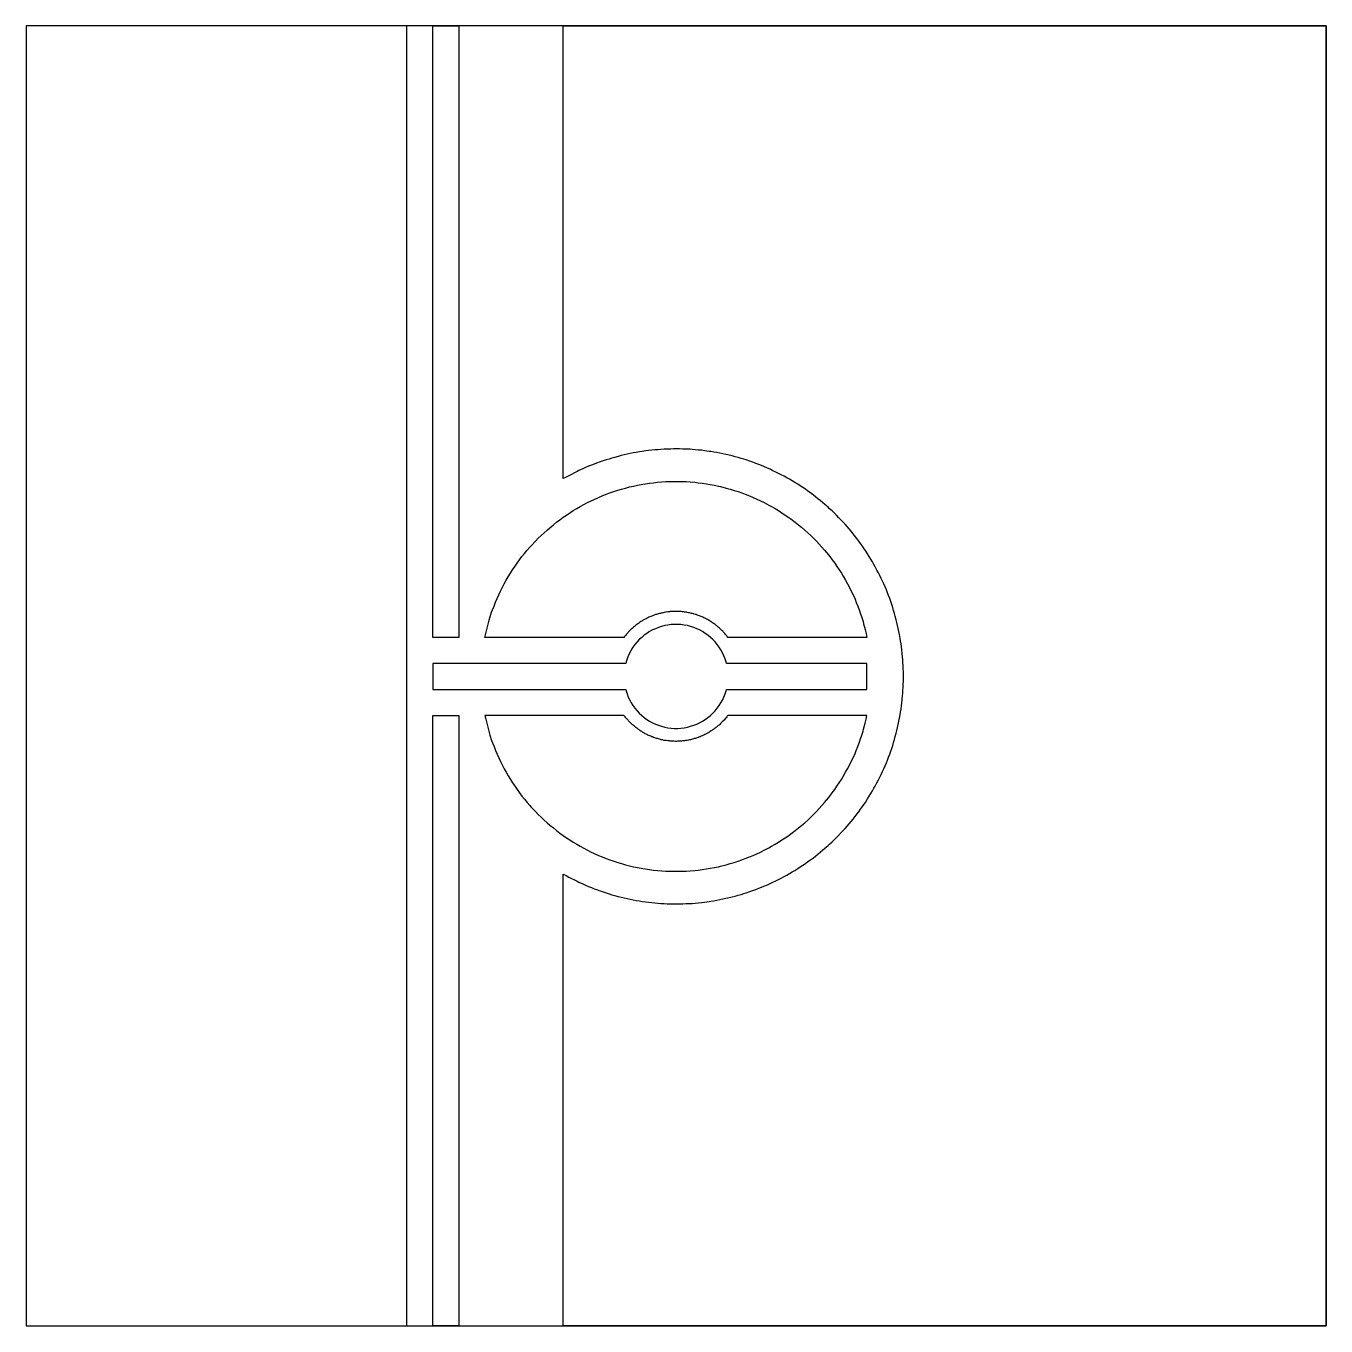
# Model space of a CAD drawing. Header units: millimetres. Extents: x -5 to 5, y -5 to 5.
import ezdxf

# ---------------------------------------------------------------- set-up
doc = ezdxf.new("R2010")
doc.units = ezdxf.units.MM
doc.layers.add('EBEAMLITHO_GUARDS', color=30, linetype='Continuous')
doc.layers.add('EBEAMLITHO_SMALLPADS', color=6, linetype='Continuous')

msp = doc.modelspace()

# ---------------------------------------------------------------- linework, layer by layer
msp.add_lwpolyline([(-5, -5), (5, -5), (5, 5), (-5, 5)], close=True)
at = {"layer": 'EBEAMLITHO_GUARDS'}
msp.add_lwpolyline([(-0.867, 5), (5, 5), (5, -5), (-0.867, -5), (-0.867, -1.524), (-0.846, -1.535), (-0.825, -1.547), (-0.803, -1.558), (-0.782, -1.569), (-0.761, -1.579), (-0.747, -1.586), (-0.717, -1.6), (-0.695, -1.61), (-0.673, -1.619), (-0.651, -1.628), (-0.629, -1.637), (-0.612, -1.643), (-0.584, -1.653), (-0.561, -1.661), (-0.538, -1.668), (-0.515, -1.676), (-0.493, -1.683), (-0.473, -1.688), (-0.446, -1.695), (-0.423, -1.701), (-0.4, -1.707), (-0.376, -1.712), (-0.353, -1.717), (-0.33, -1.722), (-0.306, -1.726), (-0.282, -1.73), (-0.259, -1.734), (-0.235, -1.737), (-0.211, -1.74), (-0.185, -1.743), (-0.164, -1.746), (-0.14, -1.748), (-0.116, -1.749), (-0.092, -1.751), (-0.068, -1.752), (-0.039, -1.753), (-0.02, -1.753), (0.004, -1.753), (0.028, -1.753), (0.052, -1.752), (0.076, -1.751), (0.108, -1.75), (0.124, -1.749), (0.148, -1.747), (0.172, -1.745), (0.195, -1.742), (0.219, -1.739), (0.254, -1.735), (0.267, -1.733), (0.29, -1.729), (0.314, -1.725), (0.337, -1.72), (0.361, -1.715), (0.384, -1.71), (0.398, -1.707), (0.431, -1.699), (0.454, -1.693), (0.477, -1.687), (0.5, -1.68), (0.523, -1.673), (0.539, -1.668), (0.569, -1.658), (0.591, -1.65), (0.614, -1.642), (0.636, -1.633), (0.658, -1.624), (0.676, -1.617), (0.703, -1.606), (0.724, -1.596), (0.746, -1.586), (0.768, -1.575), (0.789, -1.565), (0.809, -1.554), (0.832, -1.542), (0.853, -1.531), (0.874, -1.519), (0.894, -1.507), (0.915, -1.495), (0.936, -1.481), (0.955, -1.469), (0.975, -1.456), (0.995, -1.442), (1.015, -1.428), (1.034, -1.414), (1.057, -1.398), (1.072, -1.386), (1.091, -1.371), (1.11, -1.356), (1.128, -1.34), (1.146, -1.325), (1.17, -1.304), (1.182, -1.293), (1.2, -1.276), (1.217, -1.26), (1.234, -1.243), (1.251, -1.226), (1.274, -1.202), (1.284, -1.191), (1.3, -1.174), (1.316, -1.156), (1.332, -1.138), (1.347, -1.119), (1.362, -1.101), (1.37, -1.091), (1.392, -1.063), (1.406, -1.044), (1.42, -1.024), (1.434, -1.005), (1.448, -0.985), (1.457, -0.972), (1.474, -0.945), (1.487, -0.925), (1.499, -0.904), (1.512, -0.884), (1.523, -0.863), (1.533, -0.847), (1.546, -0.821), (1.558, -0.8), (1.568, -0.778), (1.579, -0.757), (1.589, -0.735), (1.598, -0.715), (1.608, -0.691), (1.618, -0.669), (1.627, -0.647), (1.635, -0.624), (1.644, -0.602), (1.652, -0.579), (1.659, -0.557), (1.667, -0.534), (1.674, -0.511), (1.681, -0.488), (1.687, -0.465), (1.694, -0.439), (1.699, -0.419), (1.705, -0.395), (1.71, -0.372), (1.715, -0.348), (1.719, -0.325), (1.725, -0.295), (1.728, -0.278), (1.731, -0.254), (1.734, -0.23), (1.737, -0.206), (1.74, -0.183), (1.743, -0.15), (1.744, -0.135), (1.746, -0.111), (1.747, -0.087), (1.748, -0.063), (1.749, -0.039), (1.749, -0.015), (1.749, -0.003), (1.749, 0.033), (1.748, 0.057), (1.747, 0.081), (1.746, 0.105), (1.744, 0.129), (1.743, 0.143), (1.74, 0.176), (1.737, 0.2), (1.734, 0.224), (1.731, 0.248), (1.728, 0.271), (1.725, 0.289), (1.719, 0.319), (1.715, 0.342), (1.71, 0.366), (1.705, 0.389), (1.699, 0.412), (1.694, 0.432), (1.687, 0.459), (1.681, 0.482), (1.674, 0.505), (1.667, 0.528), (1.659, 0.55), (1.652, 0.573), (1.644, 0.596), (1.635, 0.618), (1.627, 0.64), (1.618, 0.663), (1.608, 0.685), (1.598, 0.709), (1.589, 0.729), (1.579, 0.75), (1.568, 0.772), (1.558, 0.793), (1.546, 0.815), (1.533, 0.84), (1.523, 0.857), (1.512, 0.877), (1.499, 0.898), (1.487, 0.918), (1.474, 0.939), (1.457, 0.966), (1.448, 0.979), (1.434, 0.999), (1.42, 1.018), (1.406, 1.037), (1.392, 1.057), (1.37, 1.084), (1.362, 1.094), (1.347, 1.113), (1.332, 1.131), (1.316, 1.149), (1.3, 1.167), (1.284, 1.185), (1.274, 1.195), (1.251, 1.22), (1.234, 1.237), (1.217, 1.254), (1.2, 1.27), (1.182, 1.287), (1.17, 1.298), (1.146, 1.318), (1.128, 1.334), (1.11, 1.349), (1.091, 1.364), (1.072, 1.379), (1.057, 1.391), (1.034, 1.408), (1.015, 1.422), (0.995, 1.436), (0.975, 1.449), (0.955, 1.463), (0.936, 1.475), (0.915, 1.488), (0.894, 1.501), (0.874, 1.513), (0.853, 1.525), (0.832, 1.536), (0.809, 1.548), (0.789, 1.558), (0.768, 1.569), (0.746, 1.579), (0.724, 1.59), (0.703, 1.599), (0.676, 1.611), (0.658, 1.618), (0.636, 1.627), (0.614, 1.635), (0.591, 1.644), (0.569, 1.652), (0.539, 1.662), (0.523, 1.667), (0.5, 1.674), (0.477, 1.68), (0.454, 1.687), (0.431, 1.693), (0.398, 1.701), (0.384, 1.704), (0.361, 1.709), (0.337, 1.714), (0.314, 1.718), (0.29, 1.723), (0.267, 1.726), (0.254, 1.728), (0.219, 1.733), (0.195, 1.736), (0.172, 1.738), (0.148, 1.741), (0.124, 1.742), (0.108, 1.744), (0.076, 1.745), (0.052, 1.746), (0.028, 1.747), (0.004, 1.747), (-0.02, 1.747), (-0.039, 1.746), (-0.068, 1.746), (-0.092, 1.745), (-0.116, 1.743), (-0.14, 1.741), (-0.164, 1.739), (-0.185, 1.737), (-0.211, 1.734), (-0.235, 1.731), (-0.259, 1.728), (-0.282, 1.724), (-0.306, 1.72), (-0.33, 1.716), (-0.353, 1.711), (-0.376, 1.706), (-0.4, 1.701), (-0.423, 1.695), (-0.446, 1.689), (-0.473, 1.682), (-0.493, 1.676), (-0.515, 1.669), (-0.538, 1.662), (-0.561, 1.655), (-0.584, 1.647), (-0.612, 1.637), (-0.629, 1.63), (-0.651, 1.622), (-0.673, 1.613), (-0.695, 1.603), (-0.717, 1.594), (-0.747, 1.58), (-0.761, 1.573), (-0.782, 1.562), (-0.803, 1.551), (-0.825, 1.54), (-0.846, 1.529), (-0.867, 1.518)], close=True, dxfattribs=at)
at = {"layer": 'EBEAMLITHO_SMALLPADS', "color": 6}
for points in [[(-5, -5), (-2.07, -5), (-2.07, 5), (-5, 5)], [(-1.67, 5), (-1.67, 0.297), (-1.87, 0.297), (-1.87, 5)], [(0.399, 0.297), (0.394, 0.303), (0.39, 0.309), (0.385, 0.315), (0.382, 0.318), (0.375, 0.327), (0.37, 0.333), (0.364, 0.339), (0.359, 0.344), (0.353, 0.35), (0.348, 0.355), (0.342, 0.361), (0.336, 0.366), (0.331, 0.371), (0.325, 0.376), (0.319, 0.381), (0.311, 0.388), (0.307, 0.391), (0.301, 0.396), (0.294, 0.401), (0.288, 0.405), (0.282, 0.41), (0.275, 0.414), (0.27, 0.417), (0.262, 0.422), (0.255, 0.426), (0.249, 0.43), (0.242, 0.434), (0.235, 0.438), (0.227, 0.442), (0.221, 0.445), (0.214, 0.448), (0.207, 0.452), (0.2, 0.455), (0.193, 0.458), (0.186, 0.461), (0.181, 0.463), (0.171, 0.466), (0.164, 0.469), (0.156, 0.472), (0.149, 0.474), (0.141, 0.476), (0.134, 0.478), (0.126, 0.48), (0.119, 0.482), (0.111, 0.484), (0.104, 0.486), (0.096, 0.487), (0.085, 0.489), (0.081, 0.49), (0.073, 0.491), (0.065, 0.492), (0.058, 0.493), (0.05, 0.494), (0.042, 0.495), (0.036, 0.496), (0.027, 0.496), (0.019, 0.496), (0.011, 0.497), (0.003, 0.497), (-0.005, 0.497), (-0.014, 0.497), (-0.02, 0.496), (-0.028, 0.496), (-0.036, 0.496), (-0.044, 0.495), (-0.051, 0.494), (-0.059, 0.493), (-0.064, 0.493), (-0.075, 0.491), (-0.082, 0.49), (-0.09, 0.489), (-0.098, 0.487), (-0.105, 0.486), (-0.113, 0.484), (-0.12, 0.482), (-0.128, 0.48), (-0.135, 0.478), (-0.143, 0.476), (-0.15, 0.474), (-0.158, 0.472), (-0.162, 0.47), (-0.173, 0.466), (-0.18, 0.464), (-0.187, 0.461), (-0.194, 0.458), (-0.201, 0.455), (-0.208, 0.452), (-0.216, 0.448), (-0.223, 0.445), (-0.23, 0.441), (-0.236, 0.438), (-0.243, 0.434), (-0.252, 0.429), (-0.257, 0.426), (-0.263, 0.422), (-0.27, 0.418), (-0.277, 0.414), (-0.283, 0.41), (-0.289, 0.405), (-0.294, 0.402), (-0.302, 0.396), (-0.308, 0.391), (-0.314, 0.386), (-0.32, 0.381), (-0.326, 0.376), (-0.333, 0.37), (-0.338, 0.366), (-0.344, 0.361), (-0.349, 0.355), (-0.355, 0.35), (-0.36, 0.344), (-0.366, 0.339), (-0.369, 0.335), (-0.376, 0.327), (-0.381, 0.321), (-0.386, 0.315), (-0.391, 0.309), (-0.396, 0.303), (-0.401, 0.297), (-1.47, 0.297), (-1.463, 0.327), (-1.455, 0.358), (-1.448, 0.388), (-1.439, 0.418), (-1.431, 0.448), (-1.418, 0.49), (-1.411, 0.508), (-1.4, 0.537), (-1.389, 0.567), (-1.376, 0.595), (-1.364, 0.624), (-1.35, 0.652), (-1.339, 0.674), (-1.321, 0.708), (-1.306, 0.736), (-1.29, 0.763), (-1.274, 0.79), (-1.257, 0.816), (-1.238, 0.846), (-1.222, 0.868), (-1.204, 0.893), (-1.185, 0.918), (-1.165, 0.943), (-1.145, 0.967), (-1.124, 0.991), (-1.114, 1.002), (-1.082, 1.037), (-1.06, 1.059), (-1.038, 1.081), (-1.015, 1.102), (-0.991, 1.123), (-0.97, 1.141), (-0.943, 1.164), (-0.919, 1.183), (-0.894, 1.202), (-0.868, 1.221), (-0.843, 1.238), (-0.81, 1.26), (-0.79, 1.272), (-0.763, 1.289), (-0.736, 1.304), (-0.708, 1.319), (-0.681, 1.334), (-0.653, 1.348), (-0.634, 1.356), (-0.595, 1.374), (-0.567, 1.386), (-0.537, 1.398), (-0.508, 1.409), (-0.478, 1.419), (-0.448, 1.429), (-0.419, 1.438), (-0.388, 1.446), (-0.358, 1.454), (-0.327, 1.461), (-0.297, 1.467), (-0.254, 1.475), (-0.235, 1.478), (-0.204, 1.483), (-0.173, 1.487), (-0.142, 1.49), (-0.11, 1.493), (-0.079, 1.495), (-0.055, 1.496), (-0.016, 1.497), (0.015, 1.497), (0.046, 1.496), (0.078, 1.495), (0.109, 1.493), (0.145, 1.49), (0.171, 1.487), (0.202, 1.483), (0.234, 1.478), (0.264, 1.473), (0.295, 1.467), (0.326, 1.461), (0.342, 1.457), (0.387, 1.446), (0.417, 1.438), (0.447, 1.428), (0.477, 1.419), (0.507, 1.408), (0.533, 1.399), (0.565, 1.386), (0.594, 1.374), (0.623, 1.361), (0.651, 1.348), (0.679, 1.334), (0.715, 1.315), (0.734, 1.304), (0.762, 1.289), (0.788, 1.272), (0.815, 1.256), (0.841, 1.238), (0.867, 1.22), (0.884, 1.208), (0.917, 1.183), (0.942, 1.164), (0.966, 1.144), (0.99, 1.123), (1.013, 1.102), (1.037, 1.08), (1.058, 1.059), (1.08, 1.037), (1.102, 1.014), (1.123, 0.99), (1.143, 0.967), (1.172, 0.933), (1.183, 0.918), (1.202, 0.893), (1.221, 0.868), (1.238, 0.842), (1.256, 0.816), (1.273, 0.79), (1.286, 0.768), (1.305, 0.736), (1.32, 0.708), (1.334, 0.68), (1.348, 0.652), (1.362, 0.624), (1.377, 0.591), (1.387, 0.566), (1.399, 0.537), (1.41, 0.508), (1.42, 0.478), (1.43, 0.449), (1.439, 0.419), (1.443, 0.402), (1.455, 0.358), (1.462, 0.327), (1.469, 0.297)], [(1.469, -0.103), (1.469, 0.097), (0.388, 0.097), (0.385, 0.109), (0.377, 0.133), (0.368, 0.156), (0.357, 0.179), (0.345, 0.201), (0.331, 0.222), (0.317, 0.242), (0.301, 0.262), (0.283, 0.28), (0.265, 0.297), (0.246, 0.313), (0.225, 0.328), (0.204, 0.342), (0.182, 0.354), (0.159, 0.364), (0.136, 0.374), (0.112, 0.381), (0.088, 0.388), (0.063, 0.392), (0.038, 0.396), (0.013, 0.397), (-0.012, 0.397), (-0.037, 0.396), (-0.062, 0.392), (-0.087, 0.388), (-0.111, 0.381), (-0.135, 0.374), (-0.158, 0.364), (-0.181, 0.354), (-0.203, 0.342), (-0.224, 0.328), (-0.245, 0.313), (-0.264, 0.297), (-0.283, 0.28), (-0.3, 0.262), (-0.316, 0.242), (-0.331, 0.222), (-0.344, 0.201), (-0.356, 0.179), (-0.367, 0.156), (-0.376, 0.133), (-0.384, 0.109), (-0.387, 0.097), (-1.87, 0.097), (-1.87, -0.103), (-0.387, -0.103), (-0.384, -0.114), (-0.376, -0.138), (-0.367, -0.162), (-0.356, -0.185), (-0.344, -0.207), (-0.331, -0.228), (-0.316, -0.248), (-0.3, -0.267), (-0.283, -0.286), (-0.264, -0.303), (-0.245, -0.319), (-0.224, -0.334), (-0.203, -0.347), (-0.181, -0.359), (-0.158, -0.37), (-0.135, -0.379), (-0.111, -0.387), (-0.087, -0.393), (-0.062, -0.398), (-0.037, -0.401), (-0.012, -0.403), (0.013, -0.403), (0.038, -0.401), (0.063, -0.398), (0.088, -0.393), (0.112, -0.387), (0.136, -0.379), (0.159, -0.37), (0.182, -0.359), (0.204, -0.347), (0.225, -0.334), (0.246, -0.319), (0.265, -0.303), (0.283, -0.286), (0.301, -0.267), (0.317, -0.248), (0.331, -0.228), (0.345, -0.207), (0.357, -0.185), (0.368, -0.162), (0.377, -0.138), (0.385, -0.114), (0.388, -0.103)], [(-1.87, -5), (-1.87, -0.303), (-1.67, -0.303), (-1.67, -5)], [(0.399, -0.303), (0.394, -0.309), (0.39, -0.315), (0.385, -0.321), (0.382, -0.324), (0.375, -0.333), (0.37, -0.339), (0.364, -0.344), (0.359, -0.35), (0.353, -0.356), (0.348, -0.361), (0.342, -0.366), (0.336, -0.372), (0.331, -0.377), (0.325, -0.382), (0.319, -0.387), (0.311, -0.394), (0.307, -0.397), (0.301, -0.402), (0.294, -0.406), (0.288, -0.411), (0.282, -0.415), (0.275, -0.42), (0.27, -0.423), (0.262, -0.428), (0.255, -0.432), (0.249, -0.436), (0.242, -0.44), (0.235, -0.444), (0.227, -0.448), (0.221, -0.451), (0.214, -0.454), (0.207, -0.457), (0.2, -0.461), (0.193, -0.464), (0.186, -0.467), (0.181, -0.468), (0.171, -0.472), (0.164, -0.475), (0.156, -0.477), (0.149, -0.48), (0.141, -0.482), (0.134, -0.484), (0.126, -0.486), (0.119, -0.488), (0.111, -0.49), (0.104, -0.492), (0.096, -0.493), (0.085, -0.495), (0.081, -0.496), (0.073, -0.497), (0.065, -0.498), (0.058, -0.499), (0.05, -0.5), (0.042, -0.501), (0.036, -0.501), (0.027, -0.502), (0.019, -0.502), (0.011, -0.502), (0.003, -0.503), (-0.005, -0.503), (-0.014, -0.502), (-0.02, -0.502), (-0.028, -0.502), (-0.036, -0.501), (-0.044, -0.501), (-0.051, -0.5), (-0.059, -0.499), (-0.064, -0.499), (-0.075, -0.497), (-0.082, -0.496), (-0.09, -0.495), (-0.098, -0.493), (-0.105, -0.492), (-0.113, -0.49), (-0.12, -0.488), (-0.128, -0.486), (-0.135, -0.484), (-0.143, -0.482), (-0.15, -0.48), (-0.158, -0.477), (-0.162, -0.476), (-0.173, -0.472), (-0.18, -0.469), (-0.187, -0.467), (-0.194, -0.464), (-0.201, -0.461), (-0.208, -0.458), (-0.216, -0.454), (-0.223, -0.451), (-0.23, -0.447), (-0.236, -0.444), (-0.243, -0.44), (-0.252, -0.435), (-0.257, -0.432), (-0.263, -0.428), (-0.27, -0.424), (-0.277, -0.42), (-0.283, -0.415), (-0.289, -0.411), (-0.294, -0.407), (-0.302, -0.402), (-0.308, -0.397), (-0.314, -0.392), (-0.32, -0.387), (-0.326, -0.382), (-0.333, -0.376), (-0.338, -0.372), (-0.344, -0.366), (-0.349, -0.361), (-0.355, -0.356), (-0.36, -0.35), (-0.366, -0.344), (-0.369, -0.341), (-0.376, -0.333), (-0.381, -0.327), (-0.386, -0.321), (-0.391, -0.315), (-0.396, -0.309), (-0.401, -0.303), (-1.47, -0.303), (-1.463, -0.333), (-1.455, -0.363), (-1.448, -0.394), (-1.439, -0.424), (-1.431, -0.454), (-1.418, -0.495), (-1.411, -0.514), (-1.4, -0.543), (-1.389, -0.572), (-1.376, -0.601), (-1.364, -0.63), (-1.35, -0.658), (-1.339, -0.679), (-1.321, -0.714), (-1.306, -0.741), (-1.29, -0.768), (-1.274, -0.795), (-1.257, -0.822), (-1.238, -0.851), (-1.222, -0.874), (-1.204, -0.899), (-1.185, -0.924), (-1.165, -0.948), (-1.145, -0.972), (-1.124, -0.996), (-1.114, -1.008), (-1.082, -1.042), (-1.06, -1.065), (-1.038, -1.087), (-1.015, -1.108), (-0.991, -1.129), (-0.97, -1.147), (-0.943, -1.169), (-0.919, -1.189), (-0.894, -1.208), (-0.868, -1.226), (-0.843, -1.244), (-0.81, -1.266), (-0.79, -1.278), (-0.763, -1.294), (-0.736, -1.31), (-0.708, -1.325), (-0.681, -1.34), (-0.653, -1.354), (-0.634, -1.362), (-0.595, -1.38), (-0.567, -1.392), (-0.537, -1.403), (-0.508, -1.414), (-0.478, -1.424), (-0.448, -1.434), (-0.419, -1.443), (-0.388, -1.452), (-0.358, -1.459), (-0.327, -1.467), (-0.297, -1.473), (-0.254, -1.481), (-0.235, -1.484), (-0.204, -1.489), (-0.173, -1.493), (-0.142, -1.496), (-0.11, -1.499), (-0.079, -1.501), (-0.055, -1.502), (-0.016, -1.502), (0.015, -1.502), (0.046, -1.502), (0.078, -1.501), (0.109, -1.499), (0.145, -1.495), (0.171, -1.493), (0.202, -1.489), (0.234, -1.484), (0.264, -1.479), (0.295, -1.473), (0.326, -1.467), (0.342, -1.463), (0.387, -1.452), (0.417, -1.443), (0.447, -1.434), (0.477, -1.424), (0.507, -1.414), (0.533, -1.404), (0.565, -1.392), (0.594, -1.38), (0.623, -1.367), (0.651, -1.354), (0.679, -1.34), (0.715, -1.321), (0.734, -1.31), (0.762, -1.294), (0.788, -1.278), (0.815, -1.261), (0.841, -1.244), (0.867, -1.226), (0.884, -1.214), (0.917, -1.189), (0.942, -1.169), (0.966, -1.149), (0.99, -1.129), (1.013, -1.108), (1.037, -1.086), (1.058, -1.065), (1.08, -1.042), (1.102, -1.019), (1.123, -0.996), (1.143, -0.972), (1.172, -0.938), (1.183, -0.924), (1.202, -0.899), (1.221, -0.873), (1.238, -0.848), (1.256, -0.822), (1.273, -0.795), (1.286, -0.774), (1.305, -0.741), (1.32, -0.714), (1.334, -0.686), (1.348, -0.658), (1.362, -0.63), (1.377, -0.596), (1.387, -0.572), (1.399, -0.543), (1.41, -0.514), (1.42, -0.484), (1.43, -0.454), (1.439, -0.424), (1.443, -0.408), (1.455, -0.364), (1.462, -0.333), (1.469, -0.303)]]:
    msp.add_lwpolyline(points, close=True, dxfattribs=at)

doc.saveas('drawing.dxf')
